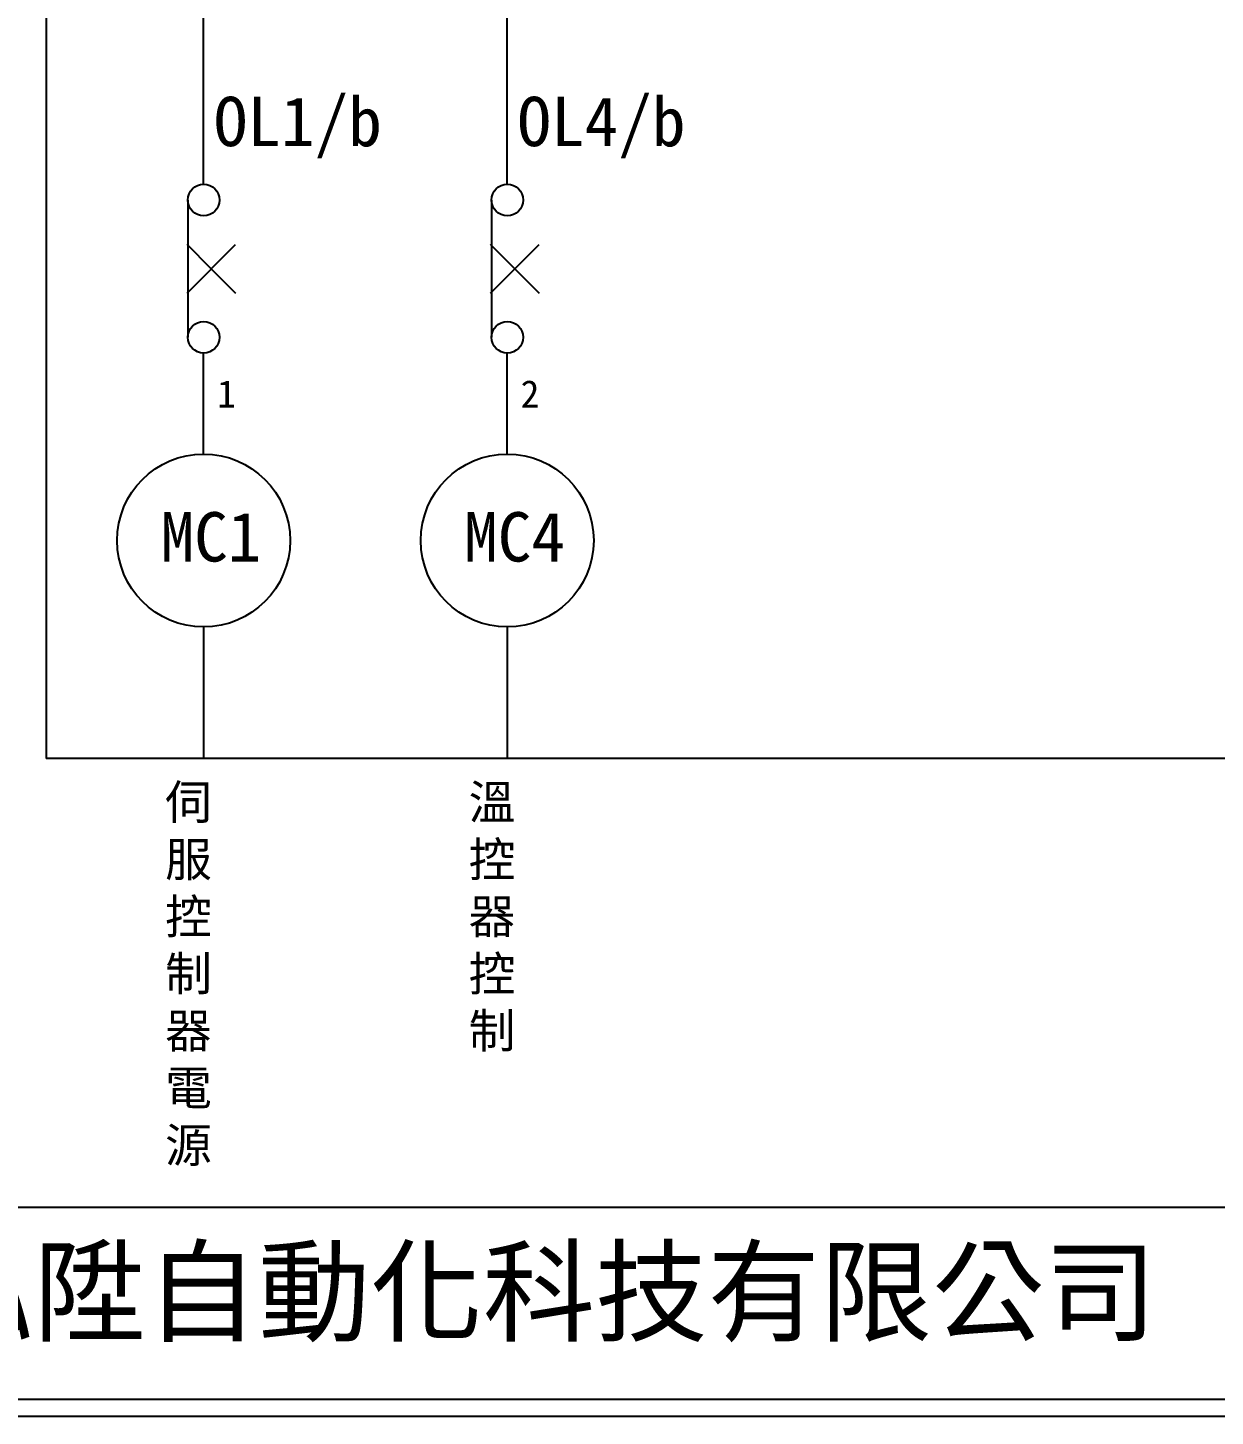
# Model space of a CAD drawing. Extents: x 10 to 297, y 3 to 207.
# Drawn here: x 56.4 to 142.9, y 3 to 104.2 of the extents above; entities that cross this region are included whole.
import ezdxf

# ---------------------------------------------------------------- set-up
doc = ezdxf.new("R2010")
doc.units = 0
doc.layers.get('0').update_dxf_attribs({"linetype": 'CONTINUOUS'})
doc.layers.add('圖框層', color=7, linetype='CONTINUOUS')
doc.layers.add('標尺寸層', color=3, linetype='CONTINUOUS')
doc.styles.add('CNS', font='romanc.shx', dxfattribs={"bigfont": 'chineset.shx'})
doc.styles.add('STSL', font='kaiu.ttf')

msp = doc.modelspace()

# ---------------------------------------------------------------- linework, layer by layer
for p, q in [((69.18, 92.81), (69.18, 141.15)), ((91.3, 92.81), (91.3, 114.27)), ((68.03, 91.66), (68.03, 81.66)), ((90.15, 91.66), (90.15, 81.66)), ((67.97, 84.87), (71.51, 88.41)), ((69.74, 86.64), (67.97, 88.41)), ((90.09, 84.87), (93.62, 88.41)), ((91.86, 86.64), (90.09, 88.41)), ((69.74, 86.64), (71.51, 84.87)), ((91.86, 86.64), (93.62, 84.87)), ((69.18, 73.14), (69.18, 80.51)), ((91.3, 73.14), (91.3, 80.51)), ((69.18, 60.54), (69.18, 50.94)), ((91.3, 60.54), (91.3, 50.94))]:
    msp.add_line(p, q)
for centre in [(69.18, 66.84), (91.3, 66.84)]:
    msp.add_circle(centre, 6.3)
at = {"layer": '圖框層', "color": 7}
for p, q in [((11.25, 18.25), (295.75, 18.25)), ((11.25, 4.25), (295.75, 4.25)), ((10, 3), (297, 3))]:
    msp.add_line(p, q, dxfattribs=at)
at = {"layer": '標尺寸層', "color": 7}
for p in [(57.7, 131.15), (290.07, 50.94)]:
    msp.add_line(p, (57.7, 50.94), dxfattribs=at)
for centre in [(69.18, 91.66), (91.3, 91.66), (69.18, 81.66), (91.3, 81.66)]:
    msp.add_circle(centre, 1.15, dxfattribs=at)

# ---------------------------------------------------------------- texts
at = {"layer": '圖框層', "color": 4, "style": 'STSL'}
for s, height, p in [('OL1/b', 3.6, (69.92, 95.59)), ('OL4/b', 3.6, (92.04, 95.59)), ('1', 2, (70.17, 76.53)), ('2', 2, (92.28, 76.53)), ('MC1', 3.6, (66.04, 65.31)), ('MC4', 3.6, (88.16, 65.31)), ('泓陞自動化科技有限公司', 6, (48.6, 9.08))]:
    msp.add_text(s, height=height, dxfattribs=at).set_placement(p)
at = {"layer": '標尺寸層', "color": 7, "char_height": 2.5, "width": 5.4243, "attachment_point": 1, "style": 'CNS'}
for s, insert in [('{\\fDFKai-SB|b0|i0|c136|p65;伺服控制器電源}', (66.37, 49.02)), ('{\\fDFKai-SB|b0|i0|c136|p65;溫控器控制}', (88.49, 49.02))]:
    msp.add_mtext(s, dxfattribs=dict(at, insert=insert))

doc.saveas('drawing.dxf')
